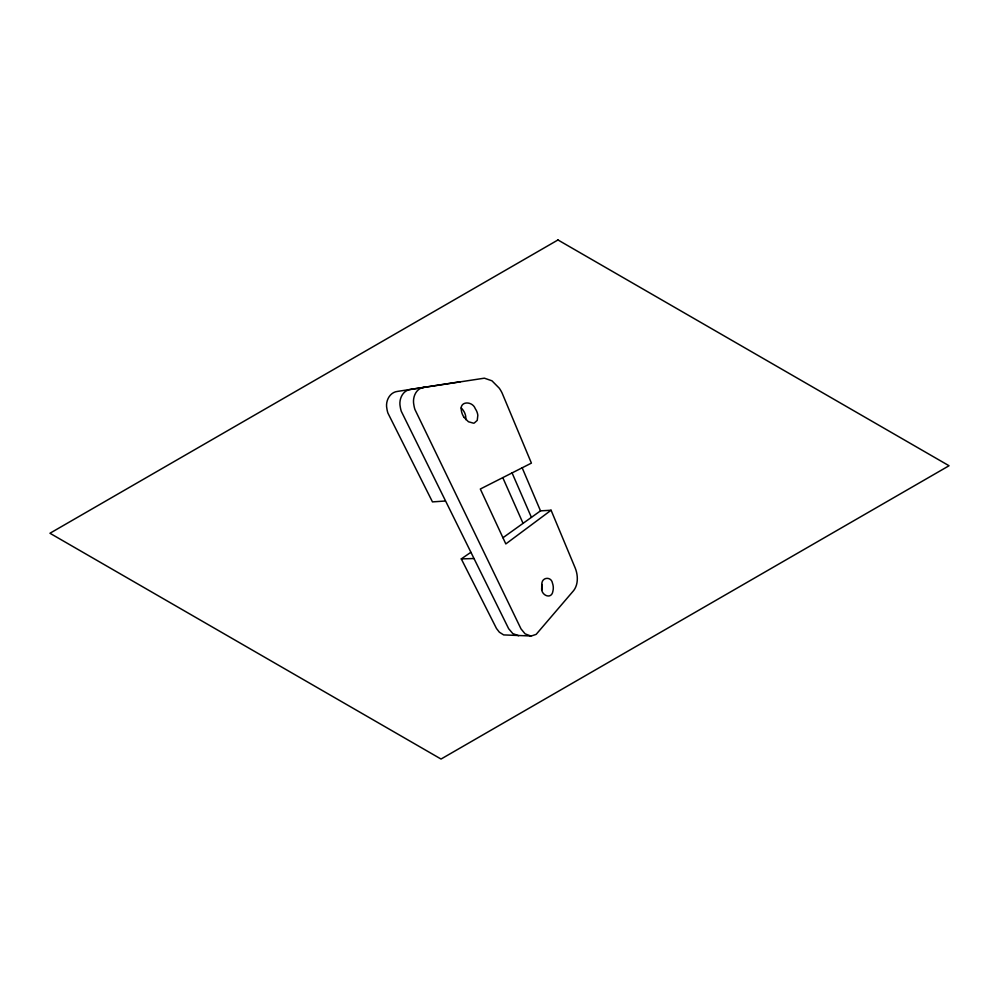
<?xml version="1.0" encoding="UTF-8"?>
<svg xmlns="http://www.w3.org/2000/svg" width="999" height="999" viewBox="0 0 999 999"><rect width="100%" height="100%" fill="white"/><g stroke="black" fill="none" stroke-linecap="round" stroke-linejoin="round"><path stroke-width="1.5" d="M542.182 588.536L542.057 585.926M470.816 552.335L461.288 558.903L496.478 628.471L499.35 632.192L503.658 634.914L531.331 636.001L536.176 634.353L573.738 590.484C578.421 584.253 578.046 575.162 575.274 568.181L551.086 510.239L505.819 543.931L480.319 489.023L531.406 463.111L502.122 393.069A77.747 44.88 0 0 0 499.238 388.161L491.958 380.806L484.39 378.184L410.639 389.423C402.547 390.334 398.613 399.5 400.249 406.793A79.383 45.829 0 0 0 401.286 411.288L508.653 628.696L512.812 633.591L518.643 635.726M502.947 537.737L540.509 510.864L551.086 510.239M423.876 387.387C415.796 388.374 412.25 397.714 413.861 404.895A83.067 47.964 0 0 0 414.91 409.44L521.028 628.92L525.112 633.853L530.781 636.001M460.264 381.755L397.639 391.383C389.56 392.232 385.227 401.248 386.888 408.653A76.049 43.906 0 0 0 387.924 413.099L432.467 501.898L445.379 500.998M461.288 558.903L473.888 558.528M464.011 417.32L468.444 421.753L473.501 423.176A3.234 1.873 0 0 0 474.288 423.014L477.235 420.392L477.822 415.347A40.122 23.164 0 0 0 477.16 412.462L476.798 411.501A38.187 22.053 0 0 0 475.287 408.728C472.577 400.861 459.24 400.711 461.351 410.439A42.133 24.326 0 0 0 464.023 417.32M502.784 477.634L523.064 523.351M512.075 472.914L531.418 517.37M522.165 467.794L540.509 510.864M461.213 407.904A36.563 21.116 0 0 1 465.746 419.63M541.82 584.777A39.411 22.752 0 0 1 542.057 589.835M541.858 584.515L541.77 585.239A44.905 25.924 0 0 0 541.733 587.487C540.334 595.167 551.673 600.262 552.934 591.033A40.41 23.339 0 0 0 552.497 583.241C551.436 576.123 541.333 576.972 541.858 584.515M557.966 239.96L49.95 533.254L441.034 759.04L949.05 465.746L557.966 239.96"/></g></svg>
